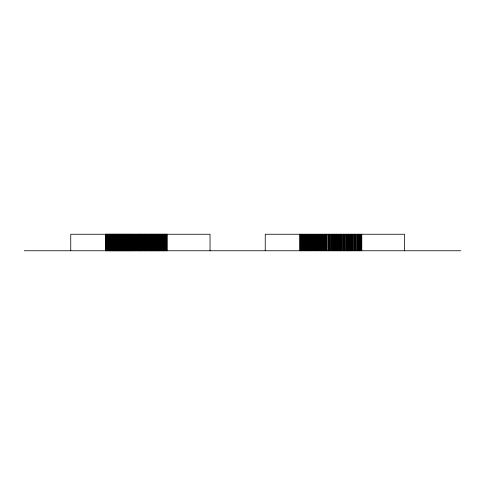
<?xml version="1.0" encoding="UTF-8"?>
<svg xmlns="http://www.w3.org/2000/svg" width="485" height="485" viewBox="0 0 485 485"><rect width="100%" height="100%" fill="white"/><g stroke="black" fill="none" stroke-linecap="round" stroke-linejoin="round"><path stroke-width="0.73" d="M24.25 250.751L460.75 250.751M404.538 250.751L404.538 234.249L265.24 234.249L265.24 250.751M361.78 234.249L361.78 250.751M361.525 234.249L361.543 250.751M360.688 234.249L360.688 250.751M360.67 234.249L360.67 250.751M359.815 234.249L359.834 250.751M358.724 234.249L358.742 250.751M358.106 234.249L358.124 250.751M357.869 234.249L357.888 250.751M357.269 234.249L357.251 250.751M356.414 234.249L356.396 250.751M355.56 234.249L355.541 250.751M355.323 234.249L355.299 250.751M354.687 234.249L354.705 250.751M354.444 234.249L354.468 250.751M353.832 234.249L353.85 250.751M352.995 234.249L352.977 250.751M352.14 234.249L352.122 250.751M351.898 234.249L351.898 250.751M351.88 234.249L351.88 250.751M351.286 234.249L351.267 250.751M351.043 234.249L351.025 250.751M350.431 234.249L350.406 250.751M348.697 234.249L348.721 250.751M348.479 234.249L348.479 250.751M347.606 234.249L347.624 250.751M347.005 234.249L346.987 250.751M346.751 234.249L346.769 250.751M346.151 234.249L346.132 250.751M345.296 234.249L345.278 250.751M344.441 234.249L344.423 250.751M344.204 234.249L344.186 250.751M343.568 234.249L343.586 250.751M343.332 234.249L343.35 250.751M342.731 234.249L342.713 250.751M341.876 234.249L341.858 250.751M341.003 234.249L341.022 250.751M340.149 234.249L340.167 250.751M339.924 234.249L339.906 250.751M339.294 234.249L339.312 250.751M337.584 234.249L337.602 250.751M337.36 234.249L337.342 250.751M336.748 234.249L336.748 250.751M336.729 234.249L336.729 250.751M336.487 234.249L336.505 250.751M335.893 234.249L335.869 250.751M334.159 234.249L334.177 250.751M333.941 234.249L333.941 250.751M333.304 234.249L333.322 250.751M333.068 234.249L333.086 250.751M332.467 234.249L332.449 250.751M332.231 234.249L332.213 250.751M331.594 234.249L331.613 250.751M330.758 234.249L330.74 250.751M329.885 234.249L329.903 250.751M329.03 234.249L329.048 250.751M328.812 234.249L328.788 250.751M328.193 234.249L328.175 250.751M327.102 234.249L327.078 250.751M326.387 234.249L326.405 250.751M326.096 234.249L326.114 250.751M325.714 234.249L325.696 250.751M324.307 234.249L324.332 250.751M323.634 234.249L323.616 250.751M322.943 234.249L322.925 250.751M322.234 234.249L322.252 250.751M321.561 234.249L321.543 250.751M321.252 234.249L321.27 250.751M320.846 234.249L320.864 250.751M319.463 234.249L319.482 250.751M318.772 234.249L318.791 250.751M318.099 234.249L318.075 250.751M317.384 234.249L317.402 250.751M316.711 234.249L316.693 250.751M316.402 234.249L316.42 250.751M316.002 234.249L316.02 250.751M314.613 234.249L314.632 250.751M313.922 234.249L313.94 250.751M313.249 234.249L313.231 250.751M312.558 234.249L312.54 250.751M311.843 234.249L311.861 250.751M311.576 234.249L311.552 250.751M311.152 234.249L311.17 250.751M309.788 234.249L309.769 250.751M309.097 234.249L309.072 250.751M308.399 234.249L308.381 250.751M307.69 234.249L307.708 250.751M306.999 234.249L307.017 250.751M306.708 234.249L306.726 250.751M304.938 234.249L304.919 250.751M304.247 234.249L304.228 250.751M303.537 234.249L303.555 250.751M302.84 234.249L302.858 250.751M302.167 234.249L302.149 250.751M301.876 234.249L301.876 250.751M301.858 234.249L301.858 250.751M300.767 234.249L300.785 250.751M300.069 234.249L300.094 250.751M299.869 234.249L299.869 250.751M210.041 250.751L210.041 234.249L70.749 234.249L70.749 250.751M167.283 234.249L167.283 250.751M166.646 234.249L166.646 250.751M166.531 234.249L166.531 250.751M166.464 234.249L166.464 250.751M166.349 234.249L166.349 250.751M165.791 234.249L165.791 250.751M165.676 234.249L165.676 250.751M165.609 234.249L165.609 250.751M165.494 234.249L165.494 250.751M164.936 234.249L164.936 250.751M164.821 234.249L164.821 250.751M164.754 234.249L164.754 250.751M164.639 234.249L164.639 250.751M164.082 234.249L164.082 250.751M163.966 234.249L163.966 250.751M163.9 234.249L163.9 250.751M163.785 234.249L163.785 250.751M163.227 234.249L163.227 250.751M163.112 234.249L163.112 250.751M163.045 234.249L163.045 250.751M162.93 234.249L162.93 250.751M162.372 234.249L162.372 250.751M162.257 234.249L162.257 250.751M162.184 234.249L162.184 250.751M162.069 234.249L162.069 250.751M161.511 234.249L161.511 250.751M161.402 234.249L161.329 250.751M161.214 234.249L161.214 250.751M160.656 234.249L160.656 250.751M160.541 234.249L160.541 250.751M160.474 234.249L160.474 250.751M160.359 234.249L160.359 250.751M159.801 234.249L159.801 250.751M159.62 234.249L159.686 250.751M159.504 234.249L159.504 250.751M158.947 234.249L158.947 250.751M158.831 234.249L158.831 250.751M158.765 234.249L158.765 250.751M158.65 234.249L158.65 250.751M158.092 234.249L158.092 250.751M157.91 234.249L157.977 250.751M157.795 234.249L157.795 250.751M157.237 234.249L157.237 250.751M157.122 234.249L157.122 250.751M157.055 234.249L157.055 250.751M156.94 234.249L156.94 250.751M156.382 234.249L156.382 250.751M156.267 234.249L156.2 250.751M156.085 234.249L156.085 250.751M155.527 234.249L155.527 250.751M155.412 234.249L155.412 250.751M155.345 234.249L155.345 250.751M155.23 234.249L155.23 250.751M154.673 234.249L154.673 250.751M154.557 234.249L154.557 250.751M154.491 234.249L154.491 250.751M154.375 234.249L154.375 250.751M153.818 234.249L153.818 250.751M153.703 234.249L153.703 250.751M153.636 234.249L153.636 250.751M153.521 234.249L153.521 250.751M152.963 234.249L152.963 250.751M152.848 234.249L152.848 250.751M152.781 234.249L152.781 250.751M152.666 234.249L152.666 250.751M152.108 234.249L152.108 250.751M151.993 234.249L151.993 250.751M151.926 234.249L151.926 250.751M151.811 234.249L151.811 250.751M151.253 234.249L151.253 250.751M151.138 234.249L151.138 250.751M151.071 234.249L151.071 250.751M150.956 234.249L150.956 250.751M150.398 234.249L150.398 250.751M150.217 234.249L150.283 250.751M150.101 234.249L150.101 250.751M149.544 234.249L149.544 250.751M149.428 234.249L149.428 250.751M149.362 234.249L149.362 250.751M149.247 234.249L149.247 250.751M148.689 234.249L148.689 250.751M148.574 234.249L148.501 250.751M148.386 234.249L148.386 250.751M147.828 234.249L147.828 250.751M147.719 234.249L147.719 250.751M147.646 234.249L147.646 250.751M147.531 234.249L147.531 250.751M146.973 234.249L146.973 250.751M146.858 234.249L146.791 250.751M146.676 234.249L146.676 250.751M146.118 234.249L146.118 250.751M146.003 234.249L146.003 250.751M145.936 234.249L145.936 250.751M145.821 234.249L145.821 250.751M145.264 234.249L145.264 250.751M145.082 234.249L145.148 250.751M144.966 234.249L144.966 250.751M144.409 234.249L144.409 250.751M144.294 234.249L144.294 250.751M144.227 234.249L144.227 250.751M144.112 234.249L144.112 250.751M143.554 234.249L143.554 250.751M143.439 234.249L143.372 250.751M143.257 234.249L143.257 250.751M142.699 234.249L142.699 250.751M142.584 234.249L142.584 250.751M142.517 234.249L142.517 250.751M142.402 234.249L142.402 250.751M141.844 234.249L141.844 250.751M141.729 234.249L141.729 250.751M141.662 234.249L141.662 250.751M141.547 234.249L141.547 250.751M140.989 234.249L140.989 250.751M140.874 234.249L140.874 250.751M140.808 234.249L140.808 250.751M140.692 234.249L140.692 250.751M140.135 234.249L140.135 250.751M140.019 234.249L140.019 250.751M139.953 234.249L139.953 250.751M139.838 234.249L139.838 250.751M139.28 234.249L139.28 250.751M138.983 234.249L138.983 250.751M138.425 234.249L138.425 250.751M138.31 234.249L138.31 250.751M138.243 234.249L138.243 250.751M138.128 234.249L138.128 250.751M137.57 234.249L137.57 250.751M137.455 234.249L137.388 250.751M137.273 234.249L137.273 250.751M136.715 234.249L136.715 250.751M136.6 234.249L136.6 250.751M136.534 234.249L136.534 250.751M136.418 234.249L136.418 250.751M135.861 234.249L135.861 250.751M135.745 234.249L135.679 250.751M135.564 234.249L135.564 250.751M135.006 234.249L135.006 250.751M134.891 234.249L134.891 250.751M134.818 234.249L134.818 250.751M134.709 234.249L134.709 250.751M134.151 234.249L134.151 250.751M133.963 234.249L134.036 250.751M133.848 234.249L133.848 250.751M133.29 234.249L133.29 250.751M132.993 234.249L132.993 250.751M132.599 234.249L132.599 250.751M132.484 234.249L132.484 250.751M132.417 234.249L132.417 250.751M132.302 234.249L132.302 250.751M131.908 234.249L131.908 250.751M131.726 234.249L131.793 250.751M131.611 234.249L131.611 250.751M131.217 234.249L131.217 250.751M131.035 234.249L131.102 250.751M130.92 234.249L130.92 250.751M130.526 234.249L130.526 250.751M130.41 234.249L130.338 250.751M130.222 234.249L130.222 250.751M129.828 234.249L129.828 250.751M129.713 234.249L129.713 250.751M129.647 234.249L129.647 250.751M129.531 234.249L129.531 250.751M129.137 234.249L129.137 250.751M129.022 234.249L129.022 250.751M128.955 234.249L128.955 250.751M128.84 234.249L128.84 250.751M128.446 234.249L128.446 250.751M128.149 234.249L128.149 250.751M127.755 234.249L127.755 250.751M127.64 234.249L127.64 250.751M127.573 234.249L127.573 250.751M127.458 234.249L127.458 250.751M127.058 234.249L127.058 250.751M126.876 234.249L126.943 250.751M126.761 234.249L126.761 250.751M126.367 234.249L126.367 250.751M126.185 234.249L126.252 250.751M126.07 234.249L126.07 250.751M125.676 234.249L125.676 250.751M125.56 234.249L125.56 250.751M125.494 234.249L125.494 250.751M125.379 234.249L125.379 250.751M124.984 234.249L124.984 250.751M124.869 234.249L124.869 250.751M124.803 234.249L124.803 250.751M124.687 234.249L124.687 250.751M124.287 234.249L124.287 250.751M124.172 234.249L124.172 250.751M124.105 234.249L124.105 250.751M123.99 234.249L123.99 250.751M123.596 234.249L123.596 250.751M123.299 234.249L123.299 250.751M122.905 234.249L122.905 250.751M122.79 234.249L122.79 250.751M122.723 234.249L122.723 250.751M122.608 234.249L122.608 250.751M122.214 234.249L122.214 250.751M122.099 234.249L122.032 250.751M121.917 234.249L121.917 250.751M121.523 234.249L121.523 250.751M121.335 234.249L121.408 250.751M121.22 234.249L121.22 250.751M120.826 234.249L120.826 250.751M120.71 234.249L120.71 250.751M120.644 234.249L120.644 250.751M120.529 234.249L120.529 250.751M120.134 234.249L120.134 250.751M120.019 234.249L120.019 250.751M119.953 234.249L119.953 250.751M119.837 234.249L119.837 250.751M119.443 234.249L119.443 250.751M119.328 234.249L119.328 250.751M119.261 234.249L119.261 250.751M119.146 234.249L119.146 250.751M118.752 234.249L118.752 250.751M118.455 234.249L118.455 250.751M118.055 234.249L118.055 250.751M117.94 234.249L117.94 250.751M117.873 234.249L117.873 250.751M117.758 234.249L117.758 250.751M117.364 234.249L117.364 250.751M117.249 234.249L117.182 250.751M117.067 234.249L117.067 250.751M116.673 234.249L116.673 250.751M116.491 234.249L116.558 250.751M116.376 234.249L116.376 250.751M115.982 234.249L115.982 250.751M115.866 234.249L115.866 250.751M115.8 234.249L115.8 250.751M115.685 234.249L115.685 250.751M115.284 234.249L115.284 250.751M115.169 234.249L115.169 250.751M115.103 234.249L115.103 250.751M114.987 234.249L114.987 250.751M114.593 234.249L114.593 250.751M114.478 234.249L114.478 250.751M114.411 234.249L114.411 250.751M114.296 234.249L114.296 250.751M113.902 234.249L113.902 250.751M113.787 234.249L113.787 250.751M113.72 234.249L113.72 250.751M113.605 234.249L113.605 250.751M113.211 234.249L113.211 250.751M113.096 234.249L113.096 250.751M113.029 234.249L113.029 250.751M112.914 234.249L112.914 250.751M112.52 234.249L112.52 250.751M112.332 234.249L112.405 250.751M112.217 234.249L112.217 250.751M111.823 234.249L111.823 250.751M111.641 234.249L111.708 250.751M111.526 234.249L111.526 250.751M111.132 234.249L111.132 250.751M111.016 234.249L111.016 250.751M110.95 234.249L110.95 250.751M110.835 234.249L110.835 250.751M110.441 234.249L110.441 250.751M110.325 234.249L110.325 250.751M110.259 234.249L110.259 250.751M110.144 234.249L110.144 250.751M109.749 234.249L109.749 250.751M109.634 234.249L109.634 250.751M109.568 234.249L109.568 250.751M109.452 234.249L109.452 250.751M109.052 234.249L109.052 250.751M108.937 234.249L108.937 250.751M108.87 234.249L108.87 250.751M108.755 234.249L108.755 250.751M108.361 234.249L108.361 250.751M108.246 234.249L108.179 250.751M108.064 234.249L108.064 250.751M107.67 234.249L107.67 250.751M107.488 234.249L107.555 250.751M107.373 234.249L107.373 250.751M106.979 234.249L106.979 250.751M106.864 234.249L106.797 250.751M106.682 234.249L106.682 250.751M106.282 234.249L106.282 250.751M106.173 234.249L106.173 250.751M106.1 234.249L106.1 250.751M105.985 234.249L105.985 250.751M105.378 234.249L105.378 250.751M358.979 250.751L358.979 234.249L358.961 250.751M350.188 250.751L350.188 234.249L350.17 250.751M349.576 250.751L349.576 234.249L349.552 250.751M347.86 250.751L347.86 234.249L347.842 250.751M340.785 250.751L340.785 234.249L340.761 250.751M338.457 250.751L338.457 234.249L338.439 250.751M335.038 250.751L335.038 234.249L335.014 250.751M329.667 250.751L329.667 234.249L329.648 250.751M325.023 250.751L325.023 234.249L325.005 250.751M320.173 250.751L320.173 234.249L320.155 250.751M315.329 250.751L315.329 234.249L315.305 250.751M310.479 250.751L310.479 234.249L310.461 250.751M306.326 250.751L306.326 234.249L306.302 250.751M305.629 250.751L305.629 234.249L305.611 250.751M301.476 250.751L301.476 234.249L301.458 250.751M139.165 250.751L139.165 234.249L139.098 250.751M133.175 250.751L133.175 234.249L133.108 250.751M128.331 250.751L128.331 234.249L128.264 250.751M123.481 250.751L123.481 234.249L123.414 250.751M118.637 250.751L118.637 234.249L118.57 250.751"/></g></svg>
